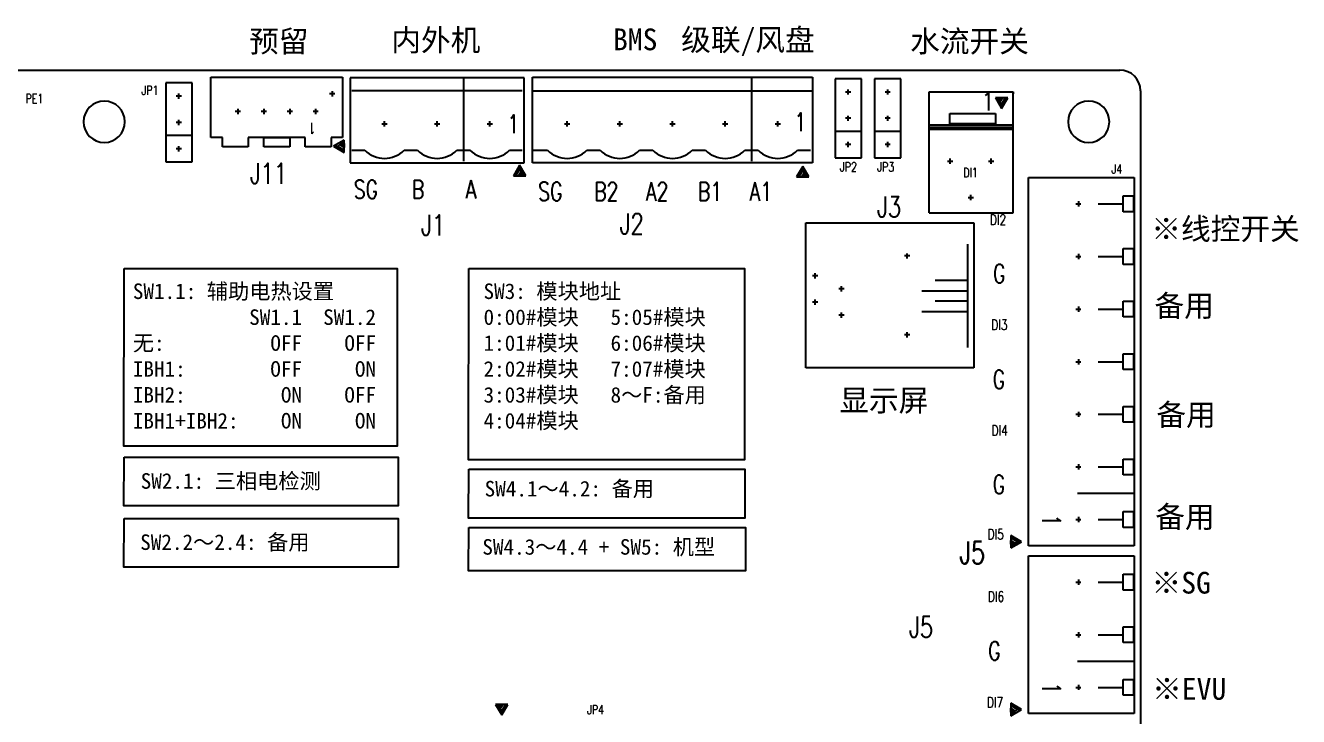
# Model space of a CAD drawing. Extents: x 2314 to 21015, y 153 to 5929.
# Drawn here: x 17591 to 20721, y 3784 to 5483 of the extents above; entities that cross this region are included whole.
import ezdxf
from ezdxf.enums import TextEntityAlignment as Align

# ---------------------------------------------------------------- set-up
doc = ezdxf.new("R2010")
doc.units = 0
doc.header["$MEASUREMENT"] = 0
doc.layers.get('0').update_dxf_attribs({"linetype": 'CONTINUOUS'})
for name, color, linetype in [('BOARD_CUTOUT_00', 6, 'CONTINUOUS'), ('BOARD_OUTLINE_00', 6, 'CONTINUOUS'), ('DRIL_SYMBOL', 6, 'CONTINUOUS'), ('PART_NAME_26', 2, 'CONTINUOUS'), ('PART_TOP_2DLINE_26', 2, 'CONTINUOUS'), ('PART_TOP_COPPER_26', 2, 'CONTINUOUS'), ('PART_TOP_TEXT_26', 2, 'CONTINUOUS'), ('TAG_00', 6, 'CONTINUOUS'), ('TAG_01', 6, 'CONTINUOUS')]:
    doc.layers.add(name, color=color, linetype=linetype)
doc.styles.add('W0$254', font='simplex', dxfattribs={"width": 0.75})
doc.styles.add('宋体', font='simsun.ttc')

msp = doc.modelspace()

# ---------------------------------------------------------------- linework, layer by layer
at = {"linetype": 'Continuous'}
for points in [[(17833.7, 4885.7), (18505.1, 4885.7), (18505.1, 4448.5), (17832.8, 4448.5)], [(18680.9, 4885.7), (19359, 4885.7), (19359, 4415), (18680.1, 4415)], [(17833.7, 4421.3), (18507.4, 4421.3), (18507.4, 4301.9), (17832.8, 4301.9)], [(18680.9, 4391.9), (19359.4, 4391.9), (19359.4, 4271.3), (18680.1, 4271.3)], [(17833.7, 4270.9), (18507.4, 4270.9), (18507.4, 4151.4), (17832.8, 4151.4)], [(18680.9, 4249), (19361.3, 4249), (19361.3, 4141.9), (18680.1, 4141.9)]]:
    msp.add_lwpolyline(points, close=True, dxfattribs=at)
at = {"layer": 'BOARD_CUTOUT_00', "color": 0}
for centre, start, end in [((17784.8, 5246.4), 0, 180), ((20204.9, 5246.4), 0, 180), ((17784.8, 5246.4), 180, 0), ((20204.9, 5246.4), 180, 0)]:
    msp.add_arc(centre, 50.9, start, end, dxfattribs=at)
at = {"layer": 'BOARD_OUTLINE_00', "color": 0}
for p, q in [((14014.6, 5373.7), (20281.3, 5373.7)), ((20332.2, 5322.8), (20332.2, 839.3))]:
    msp.add_line(p, q, dxfattribs=at)
msp.add_arc((20281.3, 5322.8), 50.9, 0, 90, dxfattribs=at)
at = {"layer": 'DRIL_SYMBOL', "color": 0}
for p, q in [((18345.2, 5321.6), (18345.2, 5308.7)), ((19613.9, 5313.3), (19613.9, 5326.2)), ((19710.7, 5313.3), (19710.7, 5326.2)), ((17974.7, 5309.6), (17961.7, 5309.6)), ((17968.2, 5303.1), (17968.2, 5316)), ((18351.7, 5315.2), (18338.8, 5315.2)), ((19620.3, 5319.7), (19607.4, 5319.7)), ((19717.1, 5319.7), (19704.2, 5319.7)), ((18119.9, 5271.8), (18106.9, 5271.8)), ((18113.4, 5278.3), (18113.4, 5265.4)), ((18183.6, 5271.8), (18170.6, 5271.8)), ((18177.1, 5278.3), (18177.1, 5265.4)), ((18247.3, 5271.8), (18234.3, 5271.8)), ((18240.8, 5278.3), (18240.8, 5265.4)), ((18310.9, 5271.8), (18298, 5271.8)), ((18304.5, 5278.3), (18304.5, 5265.4)), ((19613.9, 5248.6), (19613.9, 5261.5)), ((19710.7, 5248.6), (19710.7, 5261.5)), ((17974.7, 5244.8), (17961.7, 5244.8)), ((17968.2, 5238.4), (17968.2, 5251.3)), ((18467.2, 5241.3), (18480.1, 5241.3)), ((18473.6, 5234.8), (18473.6, 5247.8)), ((18596.6, 5241.3), (18609.5, 5241.3)), ((18603, 5234.8), (18603, 5247.8)), ((18726, 5241.3), (18738.9, 5241.3)), ((18732.4, 5234.8), (18732.4, 5247.8)), ((18916.5, 5241.3), (18929.5, 5241.3)), ((18923, 5234.8), (18923, 5247.8)), ((19045.9, 5241.3), (19058.9, 5241.3)), ((19052.4, 5234.8), (19052.4, 5247.8)), ((19175.3, 5241.3), (19188.3, 5241.3)), ((19181.8, 5234.8), (19181.8, 5247.8)), ((19304.8, 5241.3), (19317.7, 5241.3)), ((19311.2, 5234.8), (19311.2, 5247.8)), ((19434.2, 5241.3), (19447.1, 5241.3)), ((19440.6, 5234.8), (19440.6, 5247.8)), ((19620.3, 5255), (19607.4, 5255)), ((19717.1, 5255), (19704.2, 5255)), ((19613.9, 5183.9), (19613.9, 5196.8)), ((19710.7, 5183.9), (19710.7, 5196.8)), ((17974.7, 5180.1), (17961.7, 5180.1)), ((17968.2, 5173.7), (17968.2, 5186.6)), ((19620.3, 5190.3), (19607.4, 5190.3)), ((19717.1, 5190.3), (19704.2, 5190.3)), ((19858.1, 5149.6), (19871, 5149.6)), ((19864.5, 5143.1), (19864.5, 5156)), ((19958.9, 5149.6), (19971.9, 5149.6)), ((19965.4, 5143.1), (19965.4, 5156)), ((19908.5, 5060.4), (19921.4, 5060.4)), ((19915, 5053.9), (19915, 5066.9)), ((20172.9, 5044.6), (20185.9, 5044.6)), ((20179.4, 5051.1), (20179.4, 5038.1)), ((19765.3, 4916.4), (19752.3, 4916.4)), ((19758.8, 4909.9), (19758.8, 4922.8)), ((20172.9, 4915.2), (20185.9, 4915.2)), ((20179.4, 4921.7), (20179.4, 4908.7)), ((19538.8, 4867.8), (19525.9, 4867.8)), ((19532.3, 4861.4), (19532.3, 4874.3)), ((19603.5, 4835.5), (19590.6, 4835.5)), ((19597.1, 4829), (19597.1, 4841.9)), ((19538.8, 4803.1), (19525.9, 4803.1)), ((19532.3, 4796.6), (19532.3, 4809.6)), ((20179.4, 4792.3), (20179.4, 4779.3)), ((19603.5, 4770.8), (19590.6, 4770.8)), ((19597.1, 4764.3), (19597.1, 4777.2)), ((20172.9, 4785.8), (20185.9, 4785.8)), ((19758.8, 4715.8), (19758.8, 4728.7)), ((19765.3, 4722.2), (19752.3, 4722.2)), ((20172.9, 4656.4), (20185.9, 4656.4)), ((20179.4, 4662.9), (20179.4, 4649.9)), ((20172.9, 4527), (20185.9, 4527)), ((20179.4, 4533.4), (20179.4, 4520.5)), ((20172.9, 4397.6), (20185.9, 4397.6)), ((20179.4, 4404), (20179.4, 4391.1)), ((20172.9, 4268.2), (20185.9, 4268.2)), ((20179.4, 4274.6), (20179.4, 4261.7)), ((20172.9, 4114.3), (20185.9, 4114.3)), ((20179.4, 4120.8), (20179.4, 4107.8)), ((20172.9, 3984.9), (20185.9, 3984.9)), ((20179.4, 3991.4), (20179.4, 3978.4)), ((20172.9, 3855.5), (20185.9, 3855.5)), ((20179.4, 3861.9), (20179.4, 3849))]:
    msp.add_line(p, q, dxfattribs=at)
at = {"layer": 'PART_TOP_2DLINE_26', "color": 0}
for p, q in [((18047.2, 5208.2), (18047.2, 5355.9)), ((18047.2, 5355.9), (18370.7, 5355.9)), ((18370.7, 5355.9), (18370.7, 5208.2)), ((18817, 5354.6), (18389.1, 5354.6)), ((18389.1, 5354.6), (18389.1, 5145.8)), ((18667.7, 5354.6), (18667.7, 5149.6)), ((18817, 5145.8), (18817, 5354.6)), ((18837.4, 5145.7), (18837.4, 5355.9)), ((18837.4, 5355.9), (19526.2, 5355.9)), ((19375.9, 5355.9), (19375.9, 5149.6)), ((19526.2, 5355.9), (19526.2, 5145.8)), ((19646.2, 5352.1), (19581.5, 5352.1)), ((19581.5, 5352.1), (19581.5, 5158)), ((19646.2, 5158), (19646.2, 5352.1)), ((19743, 5352.1), (19678.3, 5352.1)), ((19678.3, 5352.1), (19678.3, 5158)), ((19743, 5158), (19743, 5352.1)), ((18000.6, 5341.9), (17935.9, 5341.9)), ((17935.9, 5341.9), (17935.9, 5147.8)), ((18000.6, 5147.8), (18000.6, 5341.9)), ((18812.4, 5322.2), (18393.6, 5322.2)), ((18837.4, 5322.2), (19526.2, 5322.2)), ((19812.8, 5226), (19812.8, 5320.3)), ((19812.8, 5320.3), (20019.2, 5320.3)), ((20006.2, 5305.4), (19975.6, 5305.4)), ((19975.6, 5305.4), (19990.9, 5279.5)), ((19990.9, 5305.4), (19981.2, 5305.4)), ((19981.2, 5305.4), (19984.4, 5298.9)), ((19984.4, 5298.9), (19984.4, 5305.4)), ((19984.4, 5305.4), (19987.6, 5305.4)), ((19990.9, 5305.4), (19984.4, 5298.9)), ((19984.4, 5298.9), (19987.6, 5295.7)), ((19987.6, 5295.7), (19984.4, 5298.9)), ((19984.4, 5298.9), (19990.9, 5289.2)), ((19987.6, 5305.4), (19994.1, 5305.4)), ((19987.6, 5295.7), (19987.6, 5305.4)), ((19987.6, 5305.4), (19990.9, 5305.4)), ((19994.1, 5305.4), (19987.6, 5295.7)), ((19994.1, 5305.4), (19990.9, 5305.4)), ((19990.9, 5289.2), (20000.6, 5305.4)), ((19990.9, 5279.5), (20006.2, 5305.4)), ((19990.9, 5279.5), (19990.9, 5289.2)), ((20000.6, 5305.4), (19994.1, 5305.4)), ((20019.2, 5320.2), (20019.2, 5320.3)), ((20019.2, 5320.3), (20019.2, 5315.2)), ((20019.2, 5315.1), (20019.2, 5320.2)), ((20019.2, 5315.2), (20019.2, 5315.1)), ((20019.2, 5226.5), (20019.2, 5315.1)), ((19812.8, 5238.7), (20019.2, 5238.7)), ((19812.8, 5228.5), (20019.2, 5228.5)), ((19815.3, 5233.6), (20018.9, 5233.6)), ((20019.2, 5022.8), (20019.2, 5226.5)), ((18000.6, 5212.5), (17935.9, 5212.5)), ((18075.2, 5208.2), (18047.2, 5208.2)), ((18075.2, 5185.2), (18075.2, 5208.2)), ((18279, 5208.2), (18138.9, 5208.2)), ((18138.9, 5208.2), (18138.9, 5185.2)), ((18279, 5185.2), (18279, 5208.2)), ((18370.7, 5208.2), (18342.7, 5208.2)), ((18342.7, 5208.2), (18342.7, 5185.2)), ((18374.6, 5201.6), (18348.7, 5186.3)), ((18374.6, 5196), (18368.1, 5192.8)), ((18374.6, 5171), (18374.6, 5201.6)), ((18374.6, 5186.3), (18374.6, 5196)), ((19646.2, 5222.7), (19581.5, 5222.7)), ((19743, 5222.7), (19678.3, 5222.7)), ((19812.8, 5022.2), (19812.8, 5226)), ((18138.9, 5185.2), (18075.2, 5185.2)), ((18342.7, 5185.2), (18279, 5185.2)), ((18348.7, 5186.3), (18374.6, 5171)), ((18348.7, 5186.3), (18358.4, 5186.3)), ((18368.1, 5192.8), (18358.4, 5186.3)), ((18358.4, 5186.3), (18374.6, 5176.6)), ((18368.1, 5192.8), (18364.9, 5189.6)), ((18364.9, 5189.6), (18368.1, 5192.8)), ((18364.9, 5189.6), (18374.6, 5189.6)), ((18374.6, 5183.1), (18364.9, 5189.6)), ((18368.1, 5192.8), (18374.6, 5192.8)), ((18374.6, 5186.3), (18368.1, 5192.8)), ((18374.6, 5192.8), (18374.6, 5189.6)), ((18374.6, 5189.6), (18374.6, 5183.1)), ((18374.6, 5189.6), (18374.6, 5186.3)), ((18374.6, 5183.1), (18374.6, 5186.3)), ((18374.6, 5176.6), (18374.6, 5183.1)), ((18393.6, 5176.6), (18425.1, 5176.6)), ((18522.2, 5176.6), (18554.5, 5176.6)), ((18651.6, 5176.6), (18683.9, 5176.6)), ((18781, 5176.6), (18812.4, 5176.6)), ((18837.9, 5176.6), (18874.5, 5176.6)), ((18971.5, 5176.6), (19003.9, 5176.6)), ((19100.9, 5176.6), (19133.3, 5176.6)), ((19230.3, 5176.6), (19262.7, 5176.6)), ((19359.8, 5176.6), (19392.1, 5176.6)), ((19489.2, 5176.6), (19520.6, 5176.6)), ((17935.9, 5147.8), (18000.6, 5147.8)), ((18389.1, 5145.8), (18817, 5145.8)), ((18805.8, 5139.4), (18790.5, 5113.5)), ((18821.1, 5113.5), (18805.8, 5139.4)), ((18805.8, 5139.4), (18805.8, 5129.7)), ((19526.2, 5145.8), (18837.4, 5145.7)), ((19501.8, 5136.8), (19486.5, 5111)), ((19517.1, 5111), (19501.8, 5136.8)), ((19501.8, 5136.8), (19501.8, 5127.1)), ((19581.5, 5158), (19646.2, 5158)), ((19678.3, 5158), (19743, 5158)), ((18790.5, 5113.5), (18821.1, 5113.5)), ((18805.8, 5129.7), (18796.1, 5113.5)), ((18796.1, 5113.5), (18802.6, 5113.5)), ((18802.6, 5113.5), (18809.1, 5123.2)), ((18809.1, 5113.5), (18802.6, 5113.5)), ((18802.6, 5113.5), (18805.8, 5113.5)), ((18812.3, 5120), (18805.8, 5129.7)), ((18805.8, 5113.5), (18812.3, 5120)), ((18809.1, 5113.5), (18805.8, 5113.5)), ((18805.8, 5113.5), (18815.5, 5113.5)), ((18812.3, 5120), (18809.1, 5123.2)), ((18809.1, 5123.2), (18812.3, 5120)), ((18809.1, 5123.2), (18809.1, 5113.5)), ((18812.3, 5113.5), (18809.1, 5113.5)), ((18812.3, 5120), (18812.3, 5113.5)), ((18815.5, 5113.5), (18812.3, 5120)), ((19486.5, 5111), (19517.1, 5111)), ((19501.8, 5127.1), (19492.1, 5111)), ((19492.1, 5111), (19498.5, 5111)), ((19498.5, 5111), (19505, 5120.7)), ((19505, 5111), (19498.5, 5111)), ((19498.5, 5111), (19501.8, 5111)), ((19508.2, 5117.4), (19501.8, 5127.1)), ((19501.8, 5111), (19508.2, 5117.4)), ((19505, 5111), (19501.8, 5111)), ((19501.8, 5111), (19511.5, 5111)), ((19508.2, 5117.4), (19505, 5120.7)), ((19505, 5120.7), (19508.2, 5117.4)), ((19505, 5120.7), (19505, 5111)), ((19508.2, 5111), (19505, 5111)), ((19508.2, 5117.4), (19508.2, 5111)), ((19511.5, 5111), (19508.2, 5117.4)), ((20057.1, 4203.5), (20057.1, 5109.3)), ((20057.1, 5109.3), (20317, 5109.3)), ((20317, 5109.3), (20317, 4203.5)), ((20227.9, 5044.6), (20289.4, 5044.6)), ((20289.4, 5025.2), (20289.4, 5064)), ((20289.4, 5064), (20315.3, 5064)), ((20315.3, 5064), (20315.3, 5025.2)), ((19812.8, 5022.2), (20019.2, 5022.2)), ((20315.3, 5025.2), (20289.4, 5025.2)), ((19509.4, 4641), (19509.4, 4997.6)), ((19509.4, 4997.6), (19922.1, 4997.6)), ((19922.1, 4997.6), (19922.1, 4641)), ((19906.8, 4945.8), (19906.8, 4691)), ((20227.9, 4915.2), (20289.4, 4915.2)), ((20289.4, 4895.8), (20289.4, 4934.6)), ((20289.4, 4934.6), (20315.3, 4934.6)), ((20315.3, 4934.6), (20315.3, 4895.8)), ((20315.3, 4895.8), (20289.4, 4895.8)), ((19827.3, 4856.6), (19906.8, 4856.6)), ((19795, 4831.1), (19906.8, 4831.1)), ((19827.3, 4805.7), (19906.8, 4805.7)), ((20289.4, 4766.4), (20289.4, 4805.2)), ((20289.4, 4805.2), (20315.3, 4805.2)), ((20315.3, 4805.2), (20315.3, 4766.4)), ((19795, 4780.2), (19906.8, 4780.2)), ((20227.9, 4785.8), (20289.4, 4785.8)), ((20315.3, 4766.4), (20289.4, 4766.4)), ((20289.4, 4637), (20289.4, 4675.8)), ((20289.4, 4675.8), (20315.3, 4675.8)), ((20315.3, 4675.8), (20315.3, 4637)), ((19922.1, 4641), (19509.4, 4641)), ((20227.9, 4656.4), (20289.4, 4656.4)), ((20315.3, 4637), (20289.4, 4637)), ((20289.4, 4507.6), (20289.4, 4546.4)), ((20289.4, 4546.4), (20315.3, 4546.4)), ((20315.3, 4546.4), (20315.3, 4507.6)), ((20227.9, 4527), (20289.4, 4527)), ((20315.3, 4507.6), (20289.4, 4507.6)), ((20289.4, 4378.2), (20289.4, 4417)), ((20289.4, 4417), (20315.3, 4417)), ((20315.3, 4417), (20315.3, 4378.2)), ((20227.9, 4397.6), (20289.4, 4397.6)), ((20315.3, 4378.2), (20289.4, 4378.2)), ((20177.1, 4332.9), (20315.3, 4332.9)), ((20289.4, 4248.7), (20289.4, 4287.6)), ((20289.4, 4287.6), (20315.3, 4287.6)), ((20315.3, 4287.6), (20315.3, 4248.7)), ((20227.9, 4268.2), (20289.4, 4268.2)), ((20039.5, 4213.7), (20013.6, 4229)), ((20013.6, 4229), (20013.6, 4198.5)), ((20315.3, 4248.7), (20289.4, 4248.7)), ((20029.8, 4213.7), (20013.6, 4223.5)), ((20013.6, 4223.5), (20013.6, 4217)), ((20013.6, 4210.5), (20013.6, 4217)), ((20013.6, 4217), (20013.6, 4213.7)), ((20013.6, 4217), (20023.3, 4210.5)), ((20013.6, 4213.7), (20020.1, 4207.3)), ((20013.6, 4210.5), (20013.6, 4213.7)), ((20013.6, 4213.7), (20013.6, 4204)), ((20013.6, 4198.5), (20039.5, 4213.7)), ((20013.6, 4207.3), (20013.6, 4210.5)), ((20023.3, 4210.5), (20013.6, 4210.5)), ((20020.1, 4207.3), (20013.6, 4207.3)), ((20013.6, 4204), (20020.1, 4207.3)), ((20020.1, 4207.3), (20029.8, 4213.7)), ((20020.1, 4207.3), (20023.3, 4210.5)), ((20023.3, 4210.5), (20020.1, 4207.3)), ((20039.5, 4213.7), (20029.8, 4213.7)), ((20317, 4203.5), (20057.1, 4203.5)), ((20057.1, 3790.8), (20057.1, 4179)), ((20057.1, 4179), (20317, 4179)), ((20317, 4179), (20317, 3790.8)), ((20289.4, 4094.9), (20289.4, 4133.7)), ((20289.4, 4133.7), (20315.3, 4133.7)), ((20315.3, 4133.7), (20315.3, 4094.9)), ((20227.9, 4114.3), (20289.4, 4114.3)), ((20315.3, 4094.9), (20289.4, 4094.9)), ((20227.9, 3984.9), (20289.4, 3984.9)), ((20289.4, 3965.5), (20289.4, 4004.3)), ((20289.4, 4004.3), (20315.3, 4004.3)), ((20315.3, 4004.3), (20315.3, 3965.5)), ((20315.3, 3965.5), (20289.4, 3965.5)), ((20177.1, 3920.2), (20315.3, 3920.2)), ((20227.9, 3855.5), (20289.4, 3855.5)), ((20289.4, 3836.1), (20289.4, 3874.9)), ((20289.4, 3874.9), (20315.3, 3874.9)), ((20315.3, 3874.9), (20315.3, 3836.1)), ((20315.3, 3836.1), (20289.4, 3836.1)), ((18777.2, 3813.5), (18746.6, 3813.5)), ((18746.6, 3813.5), (18761.9, 3787.6)), ((18761.9, 3813.5), (18752.2, 3813.5)), ((18752.2, 3813.5), (18755.5, 3807)), ((18755.5, 3807), (18755.5, 3813.5)), ((18755.5, 3813.5), (18758.7, 3813.5)), ((18761.9, 3813.5), (18755.5, 3807)), ((18755.5, 3807), (18758.7, 3803.8)), ((18758.7, 3803.8), (18755.5, 3807)), ((18755.5, 3807), (18761.9, 3797.3)), ((18758.7, 3813.5), (18765.2, 3813.5)), ((18758.7, 3803.8), (18758.7, 3813.5)), ((18758.7, 3813.5), (18761.9, 3813.5)), ((18765.2, 3813.5), (18758.7, 3803.8)), ((18765.2, 3813.5), (18761.9, 3813.5)), ((18761.9, 3797.3), (18771.6, 3813.5)), ((18761.9, 3787.6), (18777.2, 3813.5)), ((18761.9, 3787.6), (18761.9, 3797.3)), ((18771.6, 3813.5), (18765.2, 3813.5)), ((20039.5, 3801.1), (20013.6, 3816.3)), ((20013.6, 3816.3), (20013.6, 3785.8)), ((20029.8, 3801.1), (20013.6, 3810.8)), ((20013.6, 3810.8), (20013.6, 3804.3)), ((20013.6, 3797.8), (20013.6, 3804.3)), ((20013.6, 3804.3), (20013.6, 3801.1)), ((20013.6, 3804.3), (20023.3, 3797.8)), ((20013.6, 3801.1), (20020.1, 3794.6)), ((20013.6, 3797.8), (20013.6, 3801.1)), ((20013.6, 3801.1), (20013.6, 3791.4)), ((20013.6, 3785.8), (20039.5, 3801.1)), ((20013.6, 3794.6), (20013.6, 3797.8)), ((20023.3, 3797.8), (20013.6, 3797.8)), ((20020.1, 3794.6), (20013.6, 3794.6)), ((20013.6, 3791.4), (20020.1, 3794.6)), ((20020.1, 3794.6), (20029.8, 3801.1)), ((20020.1, 3794.6), (20023.3, 3797.8)), ((20023.3, 3797.8), (20020.1, 3794.6)), ((20039.5, 3801.1), (20029.8, 3801.1)), ((20317, 3790.8), (20057.1, 3790.8))]:
    msp.add_line(p, q, dxfattribs=at)
for centre in [(18473.6, 5225.1), (18603, 5225.1), (18732.4, 5225.1), (18923, 5225.1), (19052.4, 5225.1), (19181.8, 5225.1), (19311.2, 5225.1), (19440.6, 5225.1)]:
    msp.add_arc(centre, 68.6, 225, 315, dxfattribs=at)
at = {"layer": 'PART_TOP_COPPER_26', "color": 0}
for p, q in [((19863.5, 5266.8), (19975.6, 5266.8)), ((19863.5, 5241.3), (19863.5, 5266.8)), ((19975.6, 5266.8), (19975.6, 5241.3)), ((19975.6, 5241.3), (19863.5, 5241.3)), ((18177.1, 5185.2), (18177.1, 5208.2)), ((18177.1, 5208.2), (18240.8, 5208.2)), ((18240.8, 5208.2), (18240.8, 5185.2)), ((18240.8, 5185.2), (18177.1, 5185.2))]:
    msp.add_line(p, q, dxfattribs=at)
at = {"layer": 'TAG_00', "color": 0}
for p, q in [((18304.5, 5271.8), (18304.5, 5271.8)), ((18732.4, 5241.3), (18732.4, 5241.3)), ((19440.6, 5241.3), (19440.6, 5241.3)), ((19965.4, 5149.6), (19965.4, 5149.6)), ((20179.4, 4268.2), (20179.4, 4268.2)), ((20179.4, 3855.5), (20179.4, 3855.5))]:
    msp.add_line(p, q, dxfattribs=at)
at = {"layer": 'TAG_01', "color": 0}
for p, q in [((18304.5, 5271.8), (18304.5, 5271.8)), ((18732.4, 5241.3), (18732.4, 5241.3)), ((19440.6, 5241.3), (19440.6, 5241.3)), ((19965.4, 5149.6), (19965.4, 5149.6)), ((20179.4, 4268.2), (20179.4, 4268.2)), ((20179.4, 3855.5), (20179.4, 3855.5))]:
    msp.add_line(p, q, dxfattribs=at)

# ---------------------------------------------------------------- texts
at = {"color": 0, "style": '宋体'}
for s, p in [('预留', (18140.9, 5417.5)), ('内外机', (18490.4, 5420.4)), ('级联/风盘', (19203, 5421.4)), ('水流开关', (19765.9, 5417.8)), ('BMS', (19035.5, 5422.4)), ('※线控开关', (20358.8, 4956.4)), ('备用', (20366.6, 4767.2)), ('显示屏', (19591.8, 4534.5)), ('备用', (20371.2, 4499.3)), ('备用', (20368.5, 4248.1)), ('※SG', (20359.4, 4086.1)), ('※EVU', (20360.8, 3825))]:
    msp.add_text(s, height=53.5, dxfattribs=at).set_placement(p)
at = {"style": 'W0$254', "width": 0.75}
for s, height, p in [('SG', 45.29, (18398.1, 5057.5)), ('B', 45.3, (18540.7, 5057.5)), ('A', 45.3, (18673.2, 5057.5)), ('SG', 45.29, (18851.5, 5052.4)), ('B2', 45.29, (18989.1, 5052.4)), ('A2', 45.29, (19116.4, 5052.4)), ('B1', 45.29, (19243.8, 5052.4)), ('A1', 45.29, (19371.2, 5052.4)), ('DI2', 25.47, (19961.7, 4992.8)), ('G', 45.3, (19969.6, 4850.4)), ('DI3', 25.47, (19965.2, 4734.5)), ('G', 45.3, (19968.7, 4590.3)), ('DI4', 25.47, (19966, 4474.5)), ('G', 45.3, (19968.7, 4331.9)), ('DI5', 25.47, (19956.3, 4219.3)), ('J5', 54.35, (19887.4, 4159.5)), ('DI6', 25.47, (19957.2, 4065.9)), ('G', 45.3, (19957.8, 3922.5)), ('DI7', 25.47, (19954.5, 3805.9))]:
    msp.add_text(s, height=height, dxfattribs=at).set_placement(p)
at = {"color": 0, "linetype": 'Continuous', "char_height": 38.212, "attachment_point": 1}
for s, insert, width in [('{\\fSimSun|b0|i0|c134|p2;\\C256;SW1.1: 辅助电热设置\\P           SW1.1  SW1.2   \\P无:          OFF    OFF    \\PIBH1:        OFF     ON  \\PIBH2:         ON    OFF\\PIBH1+IBH2:    ON     ON}', (17855.1, 4848.8), 638.645), ('{\\fSimSun|b0|i0|c134|p2;\\C256;SW3: 模块地址   \\P0:00#模块   5:05#模块\\P1:01#模块   6:06#模块\\P2:02#模块   7:07#模块\\P3:03#模块   8～F:备用\\P4:04#模块   }', (18717.2, 4848.8), 612.536), ('{\\fSimSun|b0|i0|c134|p2;\\C256;SW2.1: 三相电检测       }', (17874.4, 4382.2), 530.589), ('{\\fSimSun|b0|i0|c134|p2;\\C256;SW4.1～4.2: 备用}', (18719.9, 4363.2), 612.957), ('{\\fSimSun|b0|i0|c134|p2;\\C256;SW2.2～2.4: 备用       }', (17873.2, 4231.7), 530.589), ('{\\fSimSun|b0|i0|c134|p2;\\C256;SW4.3～4.4 + SW5: 机型}', (18714.3, 4220), 624.035)]:
    msp.add_mtext(s, dxfattribs=dict(at, insert=insert, width=width))
at = {"layer": 'PART_NAME_26', "color": 0, "style": 'W0$254', "width": 0.75}
for s, height, p in [('JP1', 22.65, (17876.5, 5312.6)), ('PE1', 22.65, (17591.2, 5292.2)), ('J11', 50.95, (18143.1, 5093.6)), ('JP2', 22.65, (19593.5, 5124.1)), ('JP3', 22.65, (19685.2, 5124.1)), ('J4', 22.65, (20260.9, 5119)), ('J3', 50.95, (19685.2, 5012)), ('J1', 50.95, (18563.9, 4967)), ('J2', 50.95, (19052.3, 4970)), ('J5', 50.95, (19763.7, 3978.5)), ('JP4', 22.65, (18971.9, 3789.2))]:
    msp.add_text(s, height=height, dxfattribs=at).set_placement(p)
msp.add_text('DI1', height=22.65, dxfattribs=at).set_placement((19914.5, 5121.6), align=Align.MIDDLE_CENTER)
at = {"layer": 'PART_TOP_TEXT_26', "color": 0, "style": 'W0$254', "width": 0.75}
for p in [(19942.5, 5274.4), (18775.8, 5218.4), (19481.4, 5223.4)]:
    msp.add_text('1', height=45.3, dxfattribs=at).set_placement(p)
for height, rotation, p in [(27.2, 180, (18304.5, 5243.8)), (45.3, 270, (20090.2, 4280.9)), (45.3, 270, (20090.2, 3868.2))]:
    msp.add_text('1', height=height, rotation=rotation, dxfattribs=at).set_placement(p)

doc.saveas('drawing.dxf')
